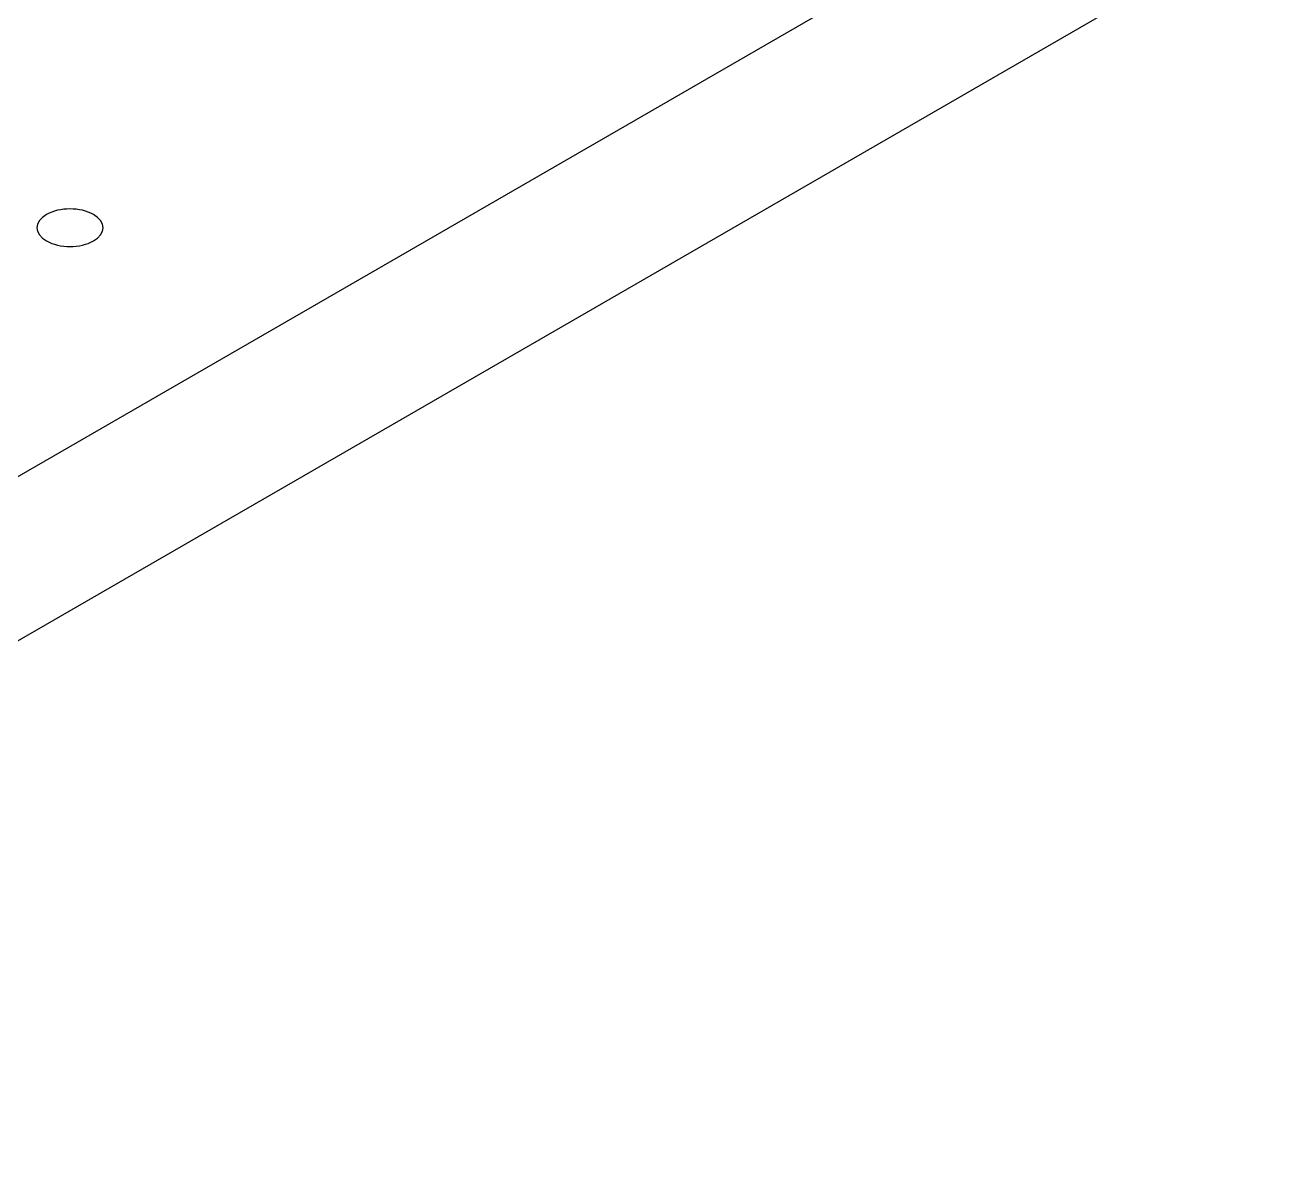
# Model space of a CAD drawing. Header units: inches. Extents: x 109 to 1721, y 29 to 669.
# Drawn here: x 1458.08 to 1472.84, y 298.11 to 311.47 of the extents above; entities that cross this region are included whole.
import ezdxf

# ---------------------------------------------------------------- set-up
doc = ezdxf.new("R2010")
doc.units = ezdxf.units.IN
doc.header["$LTSCALE"] = 0.03937
doc.header["$MEASUREMENT"] = 0
doc.layers.add('PDF3_Geometría', color=7, linetype='Continuous')

# ---------------------------------------------------------------- blocks, each defined once
blk = doc.blocks.new('OH3A1-1$-$ASSY$$CENTER$TUB_-_v2$-$copia1')
at = {"layer": 'PDF3_Geometría', "lineweight": -3}
for points in [[(15.89675, 7.89672), (19.6091, 10.03996), (19.6091, 9.9633)], [(19.60907, 9.9633), (15.89672, 7.82005), (14.04096, 8.89167), (14.04096, 8.9675), (14.85093, 9.43498)]]:
    blk.add_lwpolyline(points, dxfattribs=at)
for points in [[(17.04383, 8.66078), (17.03781, 8.66419), (17.02805, 8.66419), (17.02203, 8.66078)], [(17.02203, 8.66078), (17.01601, 8.65736), (17.01601, 8.65182), (17.02203, 8.6484)], [(17.04383, 8.6484), (17.04985, 8.65182), (17.04985, 8.65736), (17.04383, 8.66078)], [(17.02203, 8.6484), (17.02805, 8.64499), (17.03781, 8.64499), (17.04383, 8.6484)]]:
    blk.add_open_spline(points, degree=3, dxfattribs=at)

msp = doc.modelspace()

# ---------------------------------------------------------------- block references
at = {"xscale": 25, "yscale": 25, "zscale": 25}
msp.add_blockref('OH3A1-1$-$ASSY$$CENTER$TUB_-_v2$-$copia1', (1032.78, 92.74), dxfattribs=at)

doc.saveas('drawing.dxf')
